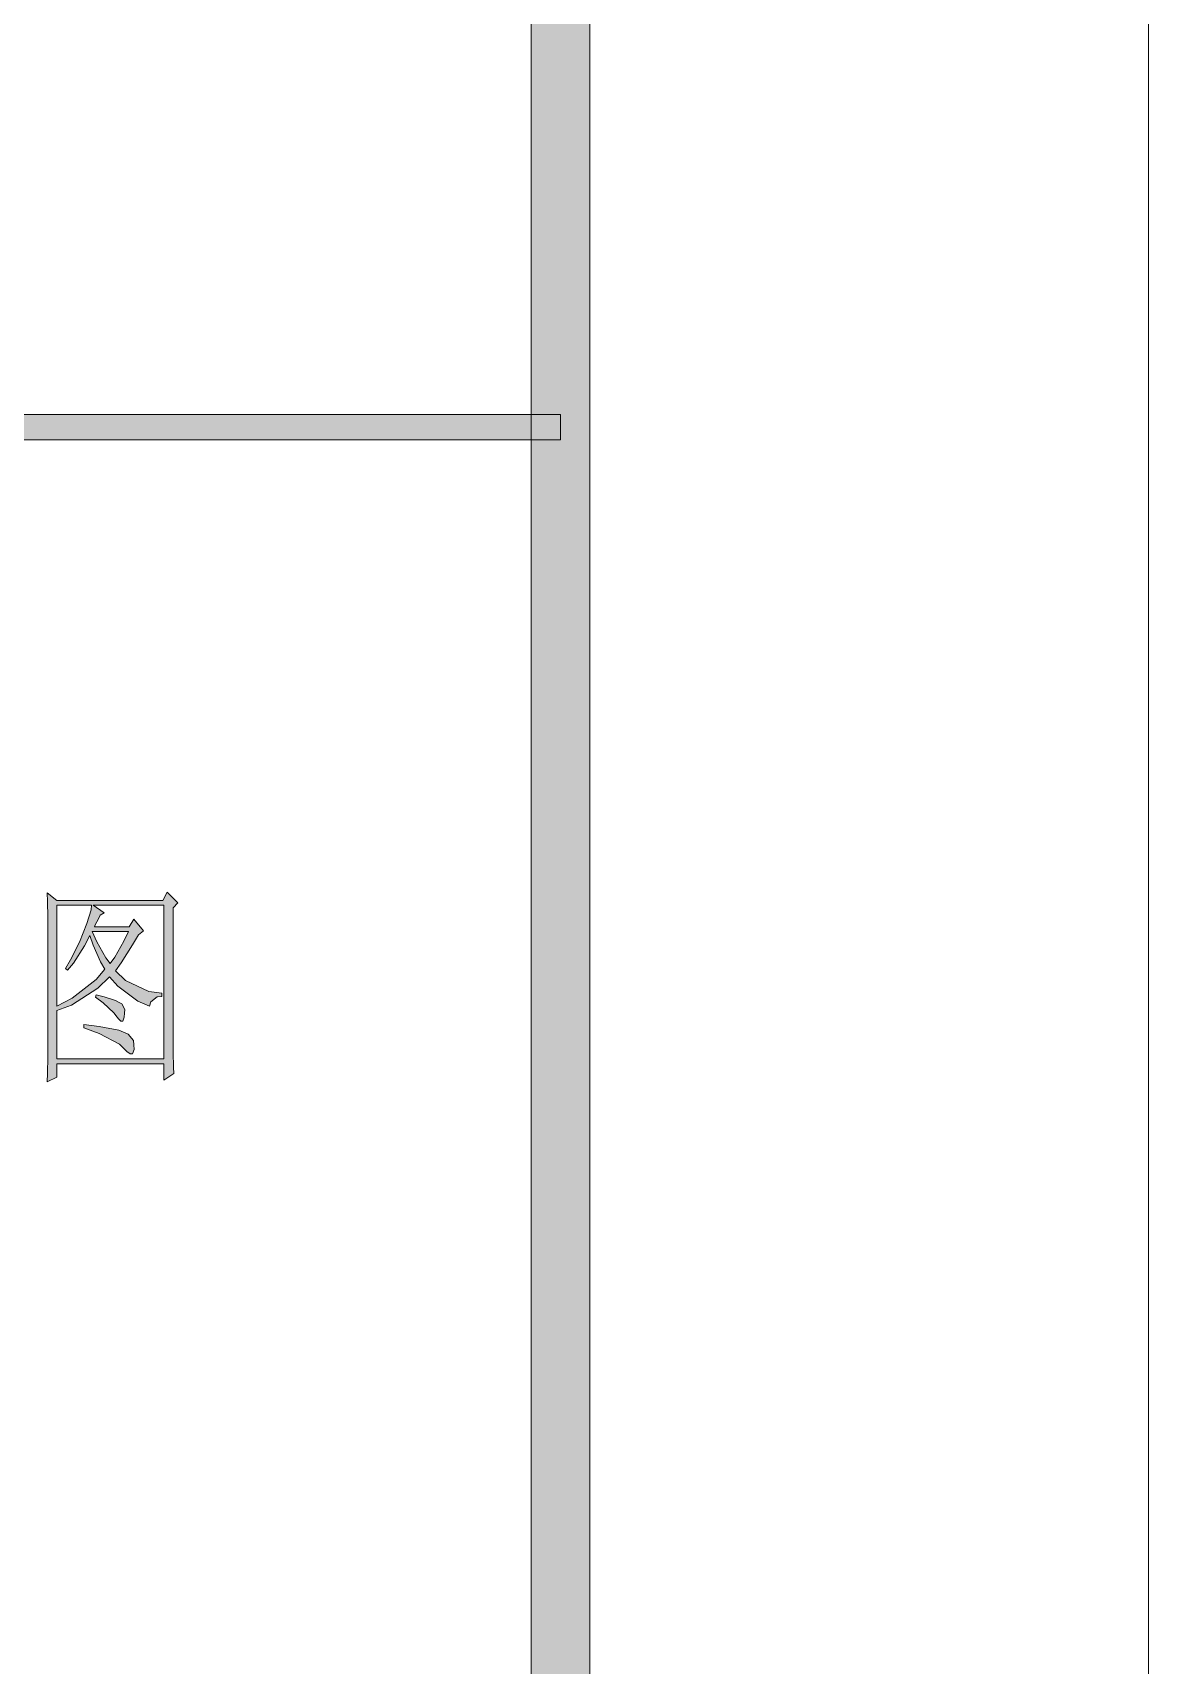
# Model space of a CAD drawing. Header units: millimetres. Extents: x 0 to 829, y 0 to 586.
# Drawn here: x 810.44 to 829.15, y 27.38 to 54.75 of the extents above; entities that cross this region are included whole.
import ezdxf

# ---------------------------------------------------------------- set-up
doc = ezdxf.new("R2010")
doc.units = ezdxf.units.MM

msp = doc.modelspace()

# ---------------------------------------------------------------- hatches: boundary and pattern name
h = msp.add_hatch(color=0)
h.dxf.hatch_style = 2
h.paths.add_polyline_path([(819.788528, 9.36625), (818.80075, 10.3505), (818.80075, 575.281778), (819.788528, 576.266028)])
h = msp.add_hatch(color=0)
h.dxf.hatch_style = 2
h.paths.add_polyline_path([(819.294639, 48.351722), (819.294639, 47.928389), (769.958667, 47.928389), (769.958667, 48.351722)])
h = msp.add_hatch(color=0)
h.paths.add_polyline_path([(812.796472, 40.079083), (812.796472, 37.793083), (812.796472, 37.6555), (812.803528, 37.408556), (812.810583, 37.299194), (812.644778, 37.189833), (812.644778, 37.465), (810.849139, 37.465), (810.849139, 37.24275), (810.683333, 37.161611), (810.690389, 37.299194), (810.693917, 37.581417), (810.693917, 37.726056), (810.693917, 39.803917), (810.693917, 39.920333), (810.690389, 40.184917), (810.683333, 40.329556), (810.849139, 40.202556), (812.623611, 40.202556), (812.697694, 40.340139), (812.874083, 40.16375)])
h.paths.add_polyline_path([(810.849139, 37.546139), (812.644778, 37.546139), (812.644778, 40.121417), (811.455917, 40.121417), (811.642889, 39.997944), (811.575861, 39.955611), (811.544111, 39.895639), (811.491194, 39.796861), (811.477083, 39.761583), (812.059167, 39.761583), (812.136778, 39.888583), (812.302583, 39.694556), (812.214389, 39.624), (812.119139, 39.461722), (811.928639, 39.158333), (811.829861, 39.02075), (811.999194, 38.862), (812.390778, 38.675028), (812.6095, 38.646806), (812.6095, 38.593889), (812.528361, 38.586833), (812.422528, 38.502167), (812.401361, 38.428083), (812.207333, 38.516278), (811.872194, 38.76675), (811.731083, 38.921972), (811.537056, 38.731472), (811.096083, 38.44925), (810.849139, 38.357528)])
h.paths.add_polyline_path([(810.849139, 40.121417), (810.849139, 38.428083), (811.106667, 38.565667), (811.508833, 38.876111), (811.653472, 39.048972), (811.579389, 39.172444), (811.455917, 39.454667), (811.399472, 39.613417), (811.311278, 39.440556), (811.124306, 39.151278), (811.025528, 39.034861), (810.99025, 39.063083), (811.078444, 39.207722), (811.230139, 39.504056), (811.290111, 39.659278), (811.350083, 39.8145), (811.420639, 40.047333), (811.431222, 40.121417)])
h.paths.add_polyline_path([(811.441806, 39.680444), (811.519417, 39.507583), (811.667583, 39.239472), (811.741667, 39.144222), (811.819278, 39.253583), (811.970972, 39.521694), (812.048583, 39.680444)])
h = msp.add_hatch(color=0)
h.dxf.hatch_style = 2
h.paths.add_polyline_path([(811.508833, 38.618583), (811.642889, 38.586833), (811.829861, 38.523333), (811.882778, 38.495111), (811.939222, 38.470417), (811.988611, 38.375167), (811.981556, 38.311667), (811.978028, 38.244639), (811.956861, 38.181139), (811.939222, 38.181139), (811.921583, 38.181139), (811.882778, 38.216417), (811.861611, 38.248167), (811.805167, 38.318722), (811.62525, 38.484528), (811.49825, 38.579778)])
h = msp.add_hatch(color=0)
h.dxf.hatch_style = 2
h.paths.add_polyline_path([(811.300694, 38.124694), (811.554694, 38.089417), (811.886306, 38.025917), (811.967444, 37.994167), (812.045056, 37.962417), (812.13325, 37.856583), (812.136778, 37.7825), (812.143833, 37.704889), (812.119139, 37.630806), (812.094444, 37.630806), (812.076806, 37.630806), (812.020361, 37.669611), (811.981556, 37.711944), (811.900417, 37.793083), (811.558222, 37.973), (811.300694, 38.06825)])

# ---------------------------------------------------------------- linework, layer by layer
at = {"color": 0, "lineweight": 0}
for points in [[(0, 0), (0, 585.632278), (829.154778, 585.632278), (829.154778, 0)], [(819.788528, 9.36625), (818.80075, 10.3505), (818.80075, 575.281778), (819.788528, 576.266028)], [(819.294639, 48.351722), (819.294639, 47.928389), (769.958667, 47.928389), (769.958667, 48.351722)], [(812.796472, 40.079083), (812.796472, 37.793083), (812.796472, 37.6555), (812.803528, 37.408556), (812.810583, 37.299194), (812.644778, 37.189833), (812.644778, 37.465), (810.849139, 37.465), (810.849139, 37.24275), (810.683333, 37.161611), (810.690389, 37.299194), (810.693917, 37.581417), (810.693917, 37.726056), (810.693917, 39.803917), (810.693917, 39.920333), (810.690389, 40.184917), (810.683333, 40.329556), (810.849139, 40.202556), (812.623611, 40.202556), (812.697694, 40.340139), (812.874083, 40.16375)], [(810.849139, 37.546139), (812.644778, 37.546139), (812.644778, 40.121417), (811.455917, 40.121417), (811.642889, 39.997944), (811.575861, 39.955611), (811.544111, 39.895639), (811.491194, 39.796861), (811.477083, 39.761583), (812.059167, 39.761583), (812.136778, 39.888583), (812.302583, 39.694556), (812.214389, 39.624), (812.119139, 39.461722), (811.928639, 39.158333), (811.829861, 39.02075), (811.999194, 38.862), (812.390778, 38.675028), (812.6095, 38.646806), (812.6095, 38.593889), (812.528361, 38.586833), (812.422528, 38.502167), (812.401361, 38.428083), (812.207333, 38.516278), (811.872194, 38.76675), (811.731083, 38.921972), (811.537056, 38.731472), (811.096083, 38.44925), (810.849139, 38.357528)], [(810.849139, 40.121417), (810.849139, 38.428083), (811.106667, 38.565667), (811.508833, 38.876111), (811.653472, 39.048972), (811.579389, 39.172444), (811.455917, 39.454667), (811.399472, 39.613417), (811.311278, 39.440556), (811.124306, 39.151278), (811.025528, 39.034861), (810.99025, 39.063083), (811.078444, 39.207722), (811.230139, 39.504056), (811.290111, 39.659278), (811.350083, 39.8145), (811.420639, 40.047333), (811.431222, 40.121417)], [(811.441806, 39.680444), (811.519417, 39.507583), (811.667583, 39.239472), (811.741667, 39.144222), (811.819278, 39.253583), (811.970972, 39.521694), (812.048583, 39.680444)], [(811.508833, 38.618583), (811.642889, 38.586833), (811.829861, 38.523333), (811.882778, 38.495111), (811.939222, 38.470417), (811.988611, 38.375167), (811.981556, 38.311667), (811.978028, 38.244639), (811.956861, 38.181139), (811.939222, 38.181139), (811.921583, 38.181139), (811.882778, 38.216417), (811.861611, 38.248167), (811.805167, 38.318722), (811.62525, 38.484528), (811.49825, 38.579778)], [(811.300694, 38.124694), (811.554694, 38.089417), (811.886306, 38.025917), (811.967444, 37.994167), (812.045056, 37.962417), (812.13325, 37.856583), (812.136778, 37.7825), (812.143833, 37.704889), (812.119139, 37.630806), (812.094444, 37.630806), (812.076806, 37.630806), (812.020361, 37.669611), (811.981556, 37.711944), (811.900417, 37.793083), (811.558222, 37.973), (811.300694, 38.06825)]]:
    msp.add_lwpolyline(points, close=True, dxfattribs=at)

doc.saveas('drawing.dxf')
